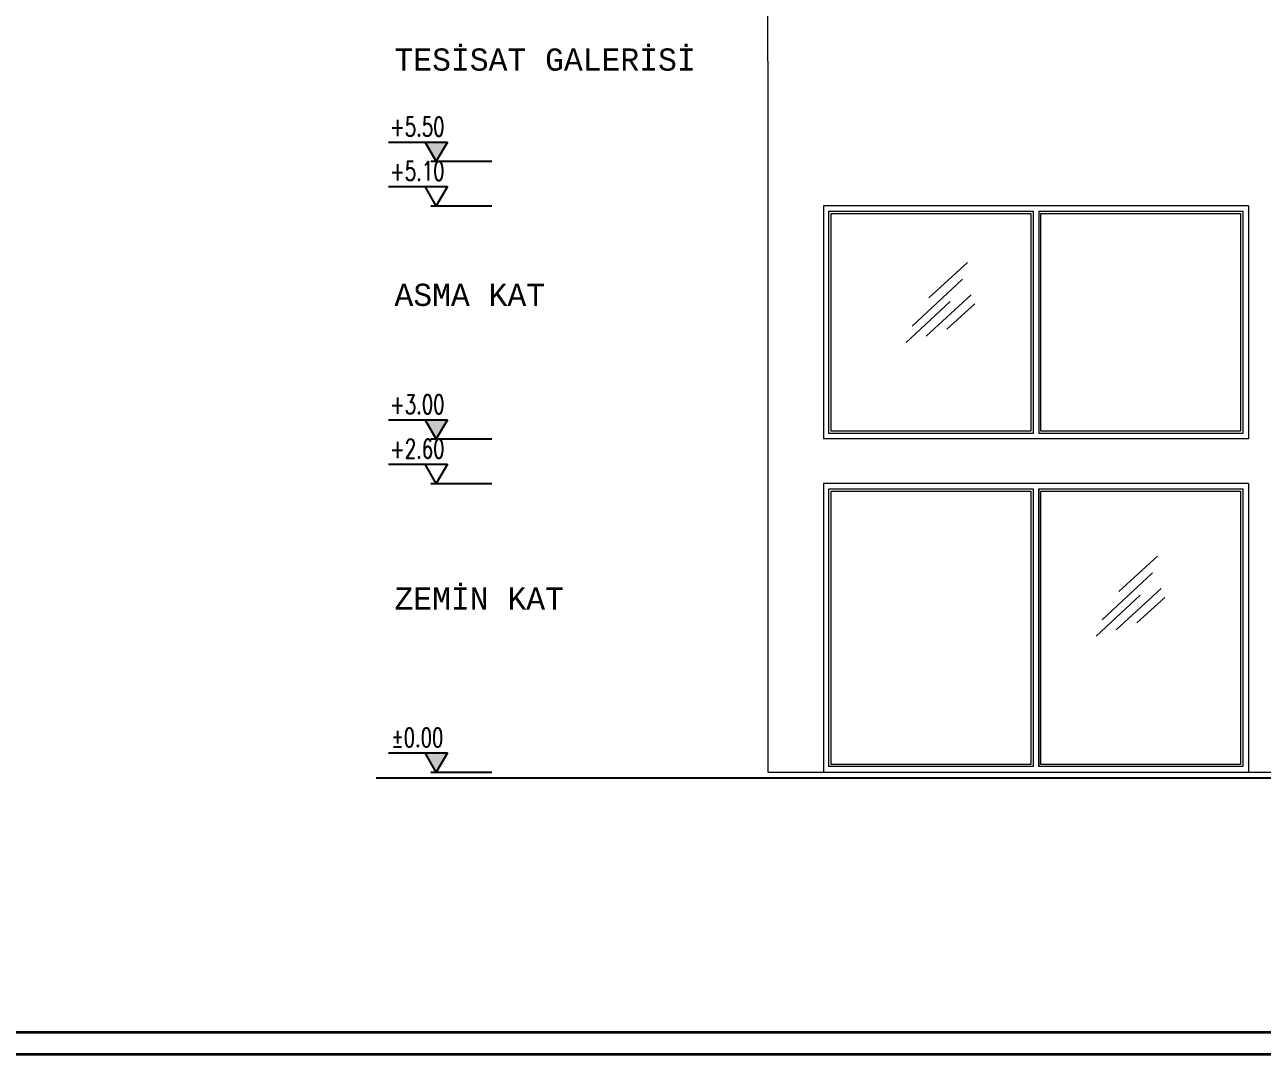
# Model space of a CAD drawing. Header units: inches. Extents: x -7543 to -822, y 102837 to 190349.
# Drawn here: x -826.1388 to -825.916, y 102836.6651 to 102836.8505 of the extents above; entities that cross this region are included whole.
import ezdxf
from ezdxf.enums import TextEntityAlignment as Align

# ---------------------------------------------------------------- set-up
doc = ezdxf.new("R2010")
doc.units = ezdxf.units.IN
doc.header["$MEASUREMENT"] = 0
doc.layers.get('0').update_dxf_attribs({"lineweight": 25})
for name, color, linetype, lineweight, true_color in [('BALKON', 7, 'Continuous', 20, 0xffaaa9), ('DUVAR', 7, 'Continuous', 35, 0xfc4642), ('KAPI', 7, 'Continuous', 18, 0xffb360)]:
    doc.layers.add(name, color=color, linetype=linetype, lineweight=lineweight, true_color=true_color)
for name, color, linetype, lineweight in [('ICOL', 55, 'Continuous', 25), ('SIVA', 150, 'Continuous', 15), ('YAZI', 7, 'Continuous', 25)]:
    doc.layers.add(name, color=color, linetype=linetype, lineweight=lineweight)
doc.styles.add('ISIM', font='monos.ttf', dxfattribs={"width": 1.1, "height": 200})
doc.styles.add('KAPı-PEN', font='simplex.shx', dxfattribs={"width": 0.7, "height": 10})

msp = doc.modelspace()

# ---------------------------------------------------------------- hatches: boundary and pattern name
at = {"layer": 'ICOL'}
for points in [[(-826.0627, 102836.82935), (-826.0667, 102836.82935), (-826.0647, 102836.82589)], [(-826.0627, 102836.77935), (-826.0667, 102836.77935), (-826.0647, 102836.77589)], [(-826.0627, 102836.71935), (-826.0667, 102836.71935), (-826.0647, 102836.71589)]]:
    msp.add_hatch(color=2, dxfattribs=at).paths.add_polyline_path(points)

# ---------------------------------------------------------------- linework, layer by layer
msp.add_line((-826.07552, 102836.71489), (-825.15526, 102836.71489))
at = {"layer": 'BALKON'}
for p, q in [((-826.00501, 102836.84389, -0.002), (-826.00501, 102836.85389, -0.002)), ((-826.00501, 102836.84389, -0.002), (-826.00501, 102836.71589, -0.002)), ((-825.99501, 102836.81789, -0.002), (-825.99501, 102836.77589, -0.002)), ((-825.91851, 102836.81789, -0.002), (-825.99501, 102836.81789, -0.002)), ((-825.91851, 102836.81789, -0.002), (-825.91851, 102836.77589, -0.002)), ((-825.91851, 102836.77589, -0.002), (-825.99501, 102836.77589, -0.002)), ((-825.99501, 102836.76789, -0.002), (-825.99501, 102836.71589, -0.002)), ((-825.91851, 102836.76789, -0.002), (-825.99501, 102836.76789, -0.002)), ((-825.91851, 102836.76789, -0.002), (-825.91851, 102836.71589, -0.002)), ((-826.00501, 102836.71589, -0.002), (-825.23001, 102836.71589, -0.002))]:
    msp.add_line(p, q, dxfattribs=at)
at = {"layer": 'DUVAR'}
for p, q in [((-837.60107, 102836.66908), (-821.99356, 102836.66908)), ((-837.60507, 102836.66508), (-821.98956, 102836.66508))]:
    msp.add_line(p, q, dxfattribs=at)
at = {"layer": 'ICOL', "color": 2}
for p, q in [((-826.07331, 102836.82935), (-826.0627, 102836.82935)), ((-826.0647, 102836.82589), (-826.0667, 102836.82935)), ((-826.0627, 102836.82935), (-826.0647, 102836.82589)), ((-826.0657, 102836.82589), (-826.0547, 102836.82589)), ((-826.07331, 102836.82135), (-826.0627, 102836.82135)), ((-826.0647, 102836.81789), (-826.0667, 102836.82135)), ((-826.0627, 102836.82135), (-826.0647, 102836.81789)), ((-826.0657, 102836.81789), (-826.0547, 102836.81789)), ((-826.07331, 102836.77935), (-826.0627, 102836.77935)), ((-826.0647, 102836.77589), (-826.0667, 102836.77935)), ((-826.0627, 102836.77935), (-826.0647, 102836.77589)), ((-826.0657, 102836.77589), (-826.0547, 102836.77589)), ((-826.07331, 102836.77135), (-826.0627, 102836.77135)), ((-826.0647, 102836.76789), (-826.0667, 102836.77135)), ((-826.0627, 102836.77135), (-826.0647, 102836.76789)), ((-826.0657, 102836.76789), (-826.0547, 102836.76789)), ((-826.07331, 102836.71935), (-826.0627, 102836.71935)), ((-826.0647, 102836.71589), (-826.0667, 102836.71935)), ((-826.0627, 102836.71935), (-826.0647, 102836.71589)), ((-826.0657, 102836.71589), (-826.0547, 102836.71589))]:
    msp.add_line(p, q, dxfattribs=at)
at = {"layer": 'KAPI'}
for p, q in [((-825.99401, 102836.77689, -0.002), (-825.99401, 102836.81689, -0.002)), ((-825.99401, 102836.81689, -0.002), (-825.95726, 102836.81689, -0.002)), ((-825.95726, 102836.81689, -0.002), (-825.95726, 102836.77689, -0.002)), ((-825.95626, 102836.81689, -0.002), (-825.95626, 102836.77689, -0.002)), ((-825.95626, 102836.81689, -0.002), (-825.91951, 102836.81689, -0.002)), ((-825.91951, 102836.81689, -0.002), (-825.91951, 102836.77689, -0.002)), ((-825.99361, 102836.81649, -0.002), (-825.95766, 102836.81649, -0.002)), ((-825.99361, 102836.77729, -0.002), (-825.99361, 102836.81649, -0.002)), ((-825.95766, 102836.81649, -0.002), (-825.95766, 102836.77729, -0.002)), ((-825.95586, 102836.81649, -0.002), (-825.91991, 102836.81649, -0.002)), ((-825.95586, 102836.77729, -0.002), (-825.95586, 102836.81649, -0.002)), ((-825.91991, 102836.81649, -0.002), (-825.91991, 102836.77729, -0.002)), ((-825.95726, 102836.77689, -0.002), (-825.99401, 102836.77689, -0.002)), ((-825.95766, 102836.77729, -0.002), (-825.99361, 102836.77729, -0.002)), ((-825.91951, 102836.77689, -0.002), (-825.95626, 102836.77689, -0.002)), ((-825.91991, 102836.77729, -0.002), (-825.95586, 102836.77729, -0.002)), ((-825.99401, 102836.76689, -0.002), (-825.95726, 102836.76689, -0.002)), ((-825.99401, 102836.71689, -0.002), (-825.99401, 102836.76689, -0.002)), ((-825.99361, 102836.76649, -0.002), (-825.95766, 102836.76649, -0.002)), ((-825.99361, 102836.71729, -0.002), (-825.99361, 102836.76649, -0.002)), ((-825.95766, 102836.76649, -0.002), (-825.95766, 102836.71729, -0.002)), ((-825.95726, 102836.76689, -0.002), (-825.95726, 102836.71689, -0.002)), ((-825.95726, 102836.76689, -0.002), (-825.95726, 102836.71689, -0.002)), ((-825.95626, 102836.76689, -0.002), (-825.95626, 102836.71689, -0.002)), ((-825.95626, 102836.76689, -0.002), (-825.91951, 102836.76689, -0.002)), ((-825.95626, 102836.71689, -0.002), (-825.95626, 102836.76689, -0.002)), ((-825.95586, 102836.76649, -0.002), (-825.91991, 102836.76649, -0.002)), ((-825.95586, 102836.71729, -0.002), (-825.95586, 102836.76649, -0.002)), ((-825.91991, 102836.76649, -0.002), (-825.91991, 102836.71729, -0.002)), ((-825.91951, 102836.76689, -0.002), (-825.91951, 102836.71689, -0.002)), ((-825.95726, 102836.71689, -0.002), (-825.99401, 102836.71689, -0.002)), ((-825.95766, 102836.71729, -0.002), (-825.99361, 102836.71729, -0.002)), ((-825.91951, 102836.71689, -0.002), (-825.95626, 102836.71689, -0.002)), ((-825.91991, 102836.71729, -0.002), (-825.95586, 102836.71729, -0.002))]:
    msp.add_line(p, q, dxfattribs=at)
at = {"layer": 'SIVA'}
for p, q in [((-825.97603, 102836.80132), (-825.96905, 102836.80765)), ((-825.96997, 102836.80468), (-825.97904, 102836.79621)), ((-825.9765, 102836.7944), (-825.9684, 102836.80186)), ((-825.97218, 102836.80061), (-825.98011, 102836.79328)), ((-825.96775, 102836.8002), (-825.97278, 102836.79564)), ((-825.94184, 102836.74844), (-825.93486, 102836.75477)), ((-825.93579, 102836.7518), (-825.94485, 102836.74332)), ((-825.938, 102836.74773), (-825.94593, 102836.74039)), ((-825.94232, 102836.74152), (-825.93421, 102836.74897)), ((-825.93356, 102836.74731), (-825.93859, 102836.74276))]:
    msp.add_line(p, q, dxfattribs=at)

# ---------------------------------------------------------------- texts
at = {"layer": 'ICOL', "color": 2, "style": 'KAPı-PEN', "width": 0.7}
for tag, p in [('+5.50', (-826.06813, 102836.83042)), ('+5.10', (-826.06813, 102836.82242)), ('+3.00', (-826.06813, 102836.78042)), ('+2.60', (-826.06813, 102836.77242)), ('%%P0.00', (-826.06813, 102836.72042))]:
    msp.add_attdef(tag, text='+17.50', height=0.0034, dxfattribs=at).set_placement(p, align=Align.CENTER)
at = {"layer": 'YAZI', "style": 'ISIM'}
for s, p in [('TESİSAT GALERİSİ', (-826.07223, 102836.8422)), ('ASMA KAT', (-826.07223, 102836.79983)), ('ZEMİN KAT', (-826.07223, 102836.74514))]:
    msp.add_text(s, height=0.004, dxfattribs=at).set_placement(p)

doc.saveas('drawing.dxf')
